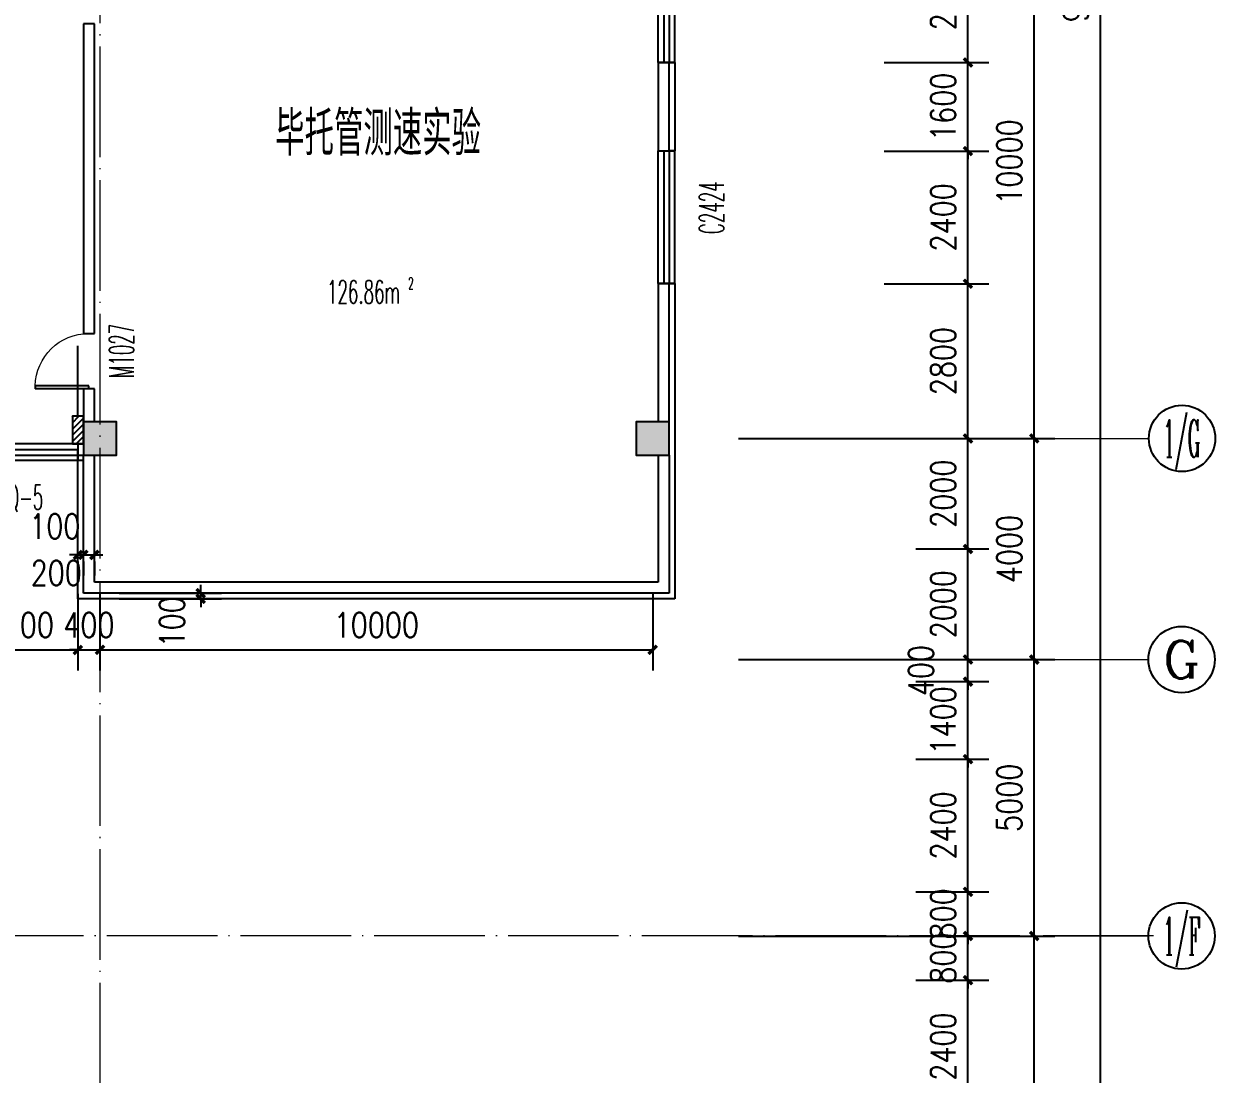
# Model space of a CAD drawing. Extents: x 1417642 to 3570900, y 124798 to 1191112.
# Drawn here: x 1577232 to 1598787, y 422296 to 441296 of the extents above; entities that cross this region are included whole.
import ezdxf
from ezdxf.enums import TextEntityAlignment as Align

# ---------------------------------------------------------------- set-up
doc = ezdxf.new("R2010")
doc.units = 0
doc.header["$LTSCALE"] = 1000
doc.header["$MEASUREMENT"] = 0
doc.linetypes.add('DOTE', pattern=[2.42, 2, -0.2, 0.02, -0.2])
doc.layers.get('0').update_dxf_attribs({"linetype": 'CONTINUOUS'})
doc.layers.get('Defpoints').update_dxf_attribs({"linetype": 'CONTINUOUS'})
for name, color, linetype in [('AXIS', 3, 'CONTINUOUS'), ('AXIS_TEXT', 7, 'CONTINUOUS'), ('colu', 2, 'CONTINUOUS'), ('COLUMN', 9, 'CONTINUOUS'), ('DOTE', 1, 'DOTE'), ('PUB_DIM', 3, 'CONTINUOUS'), ('PUB_HATCH', 8, 'CONTINUOUS'), ('SPACE', 7, 'CONTINUOUS'), ('STAIR', 2, 'CONTINUOUS'), ('SURFACE', 6, 'CONTINUOUS'), ('tiaozheng', 20, 'CONTINUOUS'), ('WALL', 4, 'CONTINUOUS'), ('WINDOW', 2, 'CONTINUOUS'), ('WINDOW_TEXT', 7, 'CONTINUOUS'), ('填充', 252, 'CONTINUOUS'), ('柱填充', 8, 'CONTINUOUS')]:
    doc.layers.add(name, color=color, linetype=linetype)
doc.styles.add('_TCH_AXIS', font='COMPLEX', dxfattribs={"bigfont": 'GBCBIG'})
doc.styles.add('_TCH_SPACE', font='ROMANS', dxfattribs={"width": 0.7, "height": 5, "bigfont": 'Z'})
doc.styles.add('_TCH_WINDOW', font='ROMANS.shx', dxfattribs={"width": 0.7, "height": 400, "bigfont": 'Z.shx'})
doc.styles.add('DIM_FONT', font='SIMPLEX.shx', dxfattribs={"width": 0.8})
doc.dimstyles.new('DIMN150', dxfattribs={"dimscale": 1.5, "dimtxt": 300, "dimasz": 100, "dimexe": 250, "dimexo": 300, "dimgap": 150, "dimtad": 1, "dimdec": 0, "dimzin": 0, "dimdsep": 46, "dimtxsty": 'DIM_FONT', "dimblk": 'ARCHTICK', "dimcen": 0.09, "dimdle": 1.5, "dimclrt": 7, "dimazin": 2, "dimtfac": 1, "dimtdec": 0, "dimtix": 1, "dimtmove": 2, "dimatfit": 3, "dimldrblk": 'ARCHTICK', "dimfxl": 1, "dimtolj": 1, "dimtzin": 0, "dimarcsym": 0})

# ---------------------------------------------------------------- blocks, each defined once
blk = doc.blocks.new('i89')
at = {"layer": '柱填充'}
h = blk.add_hatch(color=256, dxfattribs=at)
h.paths.add_polyline_path([(1555333, 501498), (1555333, 502098), (1554733, 502098), (1554733, 501498)])
h.paths.add_polyline_path([(1525733, 501498), (1525733, 502098), (1525133, 502098), (1525133, 501498)])
h.paths.add_polyline_path([(1517733, 501498), (1517733, 502098), (1517133, 502098), (1517133, 501498)])
h.paths.add_polyline_path([(1509733, 501498), (1509733, 502098), (1509133, 502098), (1509133, 501498)])
h.paths.add_polyline_path([(1501733, 501498), (1501733, 502098), (1501133, 502098), (1501133, 501498)])
h.paths.add_polyline_path([(1498133, 501498), (1498133, 502098), (1497533, 502098), (1497533, 501498)])
h.paths.add_polyline_path([(1498133, 529448), (1498133, 530148), (1497433, 530148), (1497433, 529448)])
h.paths.add_polyline_path([(1498133, 537448), (1498133, 538148), (1497433, 538148), (1497433, 537448)])
h.paths.add_polyline_path([(1541783, 545398), (1541783, 546098), (1541083, 546098), (1541083, 545398)])
h.paths.add_polyline_path([(1565333, 559098), (1565333, 559698), (1564733, 559698), (1564733, 559098)])
h.paths.add_polyline_path([(1565383, 549098), (1565383, 549798), (1564683, 549798), (1564683, 549098)])
h.paths.add_polyline_path([(1565333, 545498), (1565333, 546098), (1564733, 546098), (1564733, 545498)])
h.paths.add_polyline_path([(1565383, 538098), (1564683, 538098), (1564683, 537498), (1565383, 537498)])
h.paths.add_polyline_path([(1565333, 529498), (1565333, 530098), (1564733, 530098), (1564733, 529498)])
h.paths.add_polyline_path([(1565333, 519498), (1565333, 520098), (1564733, 520098), (1564733, 519498)])
h.paths.add_polyline_path([(1565333, 511498), (1565333, 512098), (1564733, 512098), (1564733, 511498)])
h.paths.add_polyline_path([(1565333, 501498), (1565333, 502098), (1564733, 502098), (1564733, 501498)])
h.paths.add_polyline_path([(1555333, 559098), (1555333, 559698), (1554733, 559698), (1554733, 559098)])
h.paths.add_polyline_path([(1555333, 549098), (1555333, 549698), (1554733, 549698), (1554733, 549098)])
h.paths.add_polyline_path([(1555333, 545498), (1555333, 546098), (1554733, 546098), (1554733, 545498)])
h.paths.add_polyline_path([(1555333, 537498), (1555333, 538098), (1554733, 538098), (1554733, 537498)])
h.paths.add_polyline_path([(1555433, 529448), (1555433, 530148), (1554733, 530148), (1554733, 529448)])
h.paths.add_polyline_path([(1555433, 519448), (1555433, 520148), (1554733, 520148), (1554733, 519448)])
h.paths.add_polyline_path([(1555433, 511498), (1555433, 512198), (1554733, 512198), (1554733, 511498)])
h.paths.add_polyline_path([(1551733, 557298), (1551733, 557898), (1551133, 557898), (1551133, 557298)])
h.paths.add_polyline_path([(1551783, 549098), (1551783, 549798), (1551083, 549798), (1551083, 549098)])
h.paths.add_polyline_path([(1551733, 545498), (1551733, 546098), (1551133, 546098), (1551133, 545498)])
h.paths.add_polyline_path([(1551733, 537498), (1551733, 538098), (1551133, 538098), (1551133, 537498)])
h.paths.add_polyline_path([(1551733, 529498), (1551733, 530098), (1551133, 530098), (1551133, 529498)])
h.paths.add_polyline_path([(1551733, 519498), (1551733, 520098), (1551133, 520098), (1551133, 519498)])
h.paths.add_polyline_path([(1551783, 511498), (1551783, 512198), (1551083, 512198), (1551083, 511498)])
h.paths.add_polyline_path([(1551733, 501498), (1551733, 502098), (1551133, 502098), (1551133, 501498)])
h.paths.add_polyline_path([(1541733, 559098), (1541733, 559698), (1541133, 559698), (1541133, 559098)])
h.paths.add_polyline_path([(1541733, 557298), (1541733, 557898), (1541133, 557898), (1541133, 557298)])
h.paths.add_polyline_path([(1541783, 549098), (1541783, 549798), (1541083, 549798), (1541083, 549098)])
h.paths.add_polyline_path([(1541733, 537498), (1541733, 538298), (1541133, 538298), (1541133, 537498)])
h.paths.add_polyline_path([(1541733, 519298), (1541733, 520098), (1541133, 520098), (1541133, 519298)])
h.paths.add_polyline_path([(1541833, 511498), (1541833, 512298), (1541033, 512298), (1541033, 511498)])
h.paths.add_polyline_path([(1541733, 501498), (1541733, 502098), (1541133, 502098), (1541133, 501498)])
h.paths.add_polyline_path([(1533733, 559098), (1533733, 559698), (1533133, 559698), (1533133, 559098)])
h.paths.add_polyline_path([(1533783, 549098), (1533783, 549798), (1533083, 549798), (1533083, 549098)])
h.paths.add_polyline_path([(1533733, 545498), (1533733, 546098), (1533133, 546098), (1533133, 545498)])
h.paths.add_polyline_path([(1533733, 537498), (1533733, 538298), (1533133, 538298), (1533133, 537498)])
h.paths.add_polyline_path([(1533733, 519298), (1533733, 520098), (1533133, 520098), (1533133, 519298)])
h.paths.add_polyline_path([(1533833, 511498), (1533833, 512298), (1533033, 512298), (1533033, 511498)])
h.paths.add_polyline_path([(1533733, 501498), (1533733, 502098), (1533133, 502098), (1533133, 501498)])
h.paths.add_polyline_path([(1525733, 559098), (1525733, 559698), (1525133, 559698), (1525133, 559098)])
h.paths.add_polyline_path([(1525783, 549098), (1525783, 549798), (1525083, 549798), (1525083, 549098)])
h.paths.add_polyline_path([(1525733, 545498), (1525733, 546098), (1525133, 546098), (1525133, 545498)])
h.paths.add_polyline_path([(1525733, 537498), (1525733, 538298), (1525133, 538298), (1525133, 537498)])
h.paths.add_polyline_path([(1525733, 519298), (1525733, 520098), (1525133, 520098), (1525133, 519298)])
h.paths.add_polyline_path([(1525833, 511498), (1525833, 512298), (1525033, 512298), (1525033, 511498)])
h.paths.add_polyline_path([(1517733, 559098), (1517733, 559698), (1517133, 559698), (1517133, 559098)])
h.paths.add_polyline_path([(1517783, 549098), (1517783, 549798), (1517083, 549798), (1517083, 549098)])
h.paths.add_polyline_path([(1517733, 545498), (1517733, 546098), (1517133, 546098), (1517133, 545498)])
h.paths.add_polyline_path([(1517733, 537498), (1517733, 538298), (1517133, 538298), (1517133, 537498)])
h.paths.add_polyline_path([(1517733, 519298), (1517733, 520098), (1517133, 520098), (1517133, 519298)])
h.paths.add_polyline_path([(1517833, 511498), (1517833, 512298), (1517033, 512298), (1517033, 511498)])
h.paths.add_polyline_path([(1509733, 559098), (1509733, 559698), (1509133, 559698), (1509133, 559098)])
h.paths.add_polyline_path([(1509783, 549098), (1509783, 549798), (1509083, 549798), (1509083, 549098)])
h.paths.add_polyline_path([(1509733, 545498), (1509733, 546098), (1509133, 546098), (1509133, 545498)])
h.paths.add_polyline_path([(1509733, 537498), (1509733, 538298), (1509133, 538298), (1509133, 537498)])
h.paths.add_polyline_path([(1509733, 519298), (1509733, 520098), (1509133, 520098), (1509133, 519298)])
h.paths.add_polyline_path([(1509833, 511498), (1509833, 512298), (1509033, 512298), (1509033, 511498)])
h.paths.add_polyline_path([(1509733, 480798), (1509733, 481398), (1509133, 481398), (1509133, 480798)])
h.paths.add_polyline_path([(1501733, 559098), (1501733, 559698), (1501133, 559698), (1501133, 559098)])
h.paths.add_polyline_path([(1501733, 549098), (1501733, 549698), (1501133, 549698), (1501133, 549098)])
h.paths.add_polyline_path([(1501733, 545498), (1501733, 546098), (1501133, 546098), (1501133, 545498)])
h.paths.add_polyline_path([(1501733, 537498), (1501733, 538098), (1501133, 538098), (1501133, 537498)])
h.paths.add_polyline_path([(1501733, 529498), (1501733, 530098), (1501133, 530098), (1501133, 529498)])
h.paths.add_polyline_path([(1501733, 519498), (1501733, 520098), (1501133, 520098), (1501133, 519498)])
h.paths.add_polyline_path([(1501833, 511498), (1501833, 512198), (1501133, 512198), (1501133, 511498)])
h.paths.add_polyline_path([(1501733, 480798), (1501733, 481398), (1501133, 481398), (1501133, 480798)])
h.paths.add_polyline_path([(1498133, 559098), (1498133, 559698), (1497533, 559698), (1497533, 559098)])
h.paths.add_polyline_path([(1498183, 549098), (1498183, 549798), (1497483, 549798), (1497483, 549098)])
h.paths.add_polyline_path([(1498133, 545498), (1498133, 546098), (1497533, 546098), (1497533, 545498)])
h.paths.add_polyline_path([(1498133, 519448), (1498133, 520148), (1497433, 520148), (1497433, 519448)])
h.paths.add_polyline_path([(1498133, 511448), (1498133, 512148), (1497433, 512148), (1497433, 511448)])
h.paths.add_polyline_path([(1498133, 480798), (1498133, 481398), (1497533, 481398), (1497533, 480798)])
h.paths.add_polyline_path([(1488133, 559098), (1488133, 559698), (1487533, 559698), (1487533, 559098)])
h.paths.add_polyline_path([(1488233, 549098), (1488233, 549798), (1487533, 549798), (1487533, 549098)])
h.paths.add_polyline_path([(1488133, 545498), (1488133, 546098), (1487533, 546098), (1487533, 545498)])
h.paths.add_polyline_path([(1488133, 537498), (1488133, 538098), (1487533, 538098), (1487533, 537498)])
h.paths.add_polyline_path([(1488133, 529498), (1488133, 530098), (1487533, 530098), (1487533, 529498)])
h.paths.add_polyline_path([(1488133, 519498), (1488133, 520098), (1487533, 520098), (1487533, 519498)])
h.paths.add_polyline_path([(1488133, 511498), (1488133, 512098), (1487533, 512098), (1487533, 511498)])
h.paths.add_polyline_path([(1488133, 501498), (1488133, 502098), (1487533, 502098), (1487533, 501498)])
h.paths.add_polyline_path([(1488133, 480798), (1488133, 481398), (1487533, 481398), (1487533, 480798)])
h.paths.add_polyline_path([(1498133, 484398), (1498133, 485198), (1497433, 485198), (1497433, 484398)])
h.paths.add_polyline_path([(1498134, 496298), (1498134, 497098), (1497433, 497098), (1497433, 496298)])
h.paths.add_polyline_path([(1487533, 497098), (1487533, 496298), (1488233, 496298), (1488233, 497098)])
h.paths.add_polyline_path([(1487533, 485198), (1487533, 484398), (1488233, 484398), (1488233, 485198)])
h.paths.add_polyline_path([(1509733, 496298), (1509733, 497098), (1509033, 497098), (1509033, 496298)])
h.paths.add_polyline_path([(1509733, 484398), (1509733, 485198), (1509033, 485198), (1509033, 484398)])
at = {"layer": 'colu'}
for points in [[(1555333, 501498), (1555333, 502098), (1554733, 502098), (1554733, 501498)], [(1565333, 501498), (1565333, 502098), (1564733, 502098), (1564733, 501498)]]:
    blk.add_lwpolyline(points, close=True, dxfattribs=at)
blk = doc.blocks.new('_ArchTick')
at = {"color": 0, "linetype": 'ByBlock', "const_width": 0.4}
blk.add_lwpolyline([(-0.5, -0.5), (0.5, 0.5)], dxfattribs=at)
blk = doc.blocks.new('*D1682')
at = {"layer": 'Defpoints', "color": 0}
for p in [(1578310, 432017), (1578510, 432017), (1578510, 431689)]:
    blk.add_point(p, dxfattribs=at)
at = {"layer": 'PUB_DIM', "color": 0, "lineweight": -2}
for p, q in [((1578310, 431689), (1578160, 431689)), ((1578310, 431689), (1578510, 431689)), ((1578310, 431567), (1578310, 431314)), ((1578510, 431689), (1578660, 431689)), ((1578510, 431567), (1578510, 431314))]:
    blk.add_line(p, q, dxfattribs=at)
at = {"layer": 'PUB_DIM', "color": 0, "lineweight": -2, "xscale": 150, "yscale": 150, "zscale": 150}
blk.add_blockref('_ArchTick', (1578310, 431689), dxfattribs=at)
at = {"layer": 'PUB_DIM', "color": 0, "lineweight": -2, "xscale": 150, "yscale": 150, "zscale": 150, "rotation": 180}
blk.add_blockref('_ArchTick', (1578510, 431689), dxfattribs=at)
at = {"layer": 'PUB_DIM', "color": 7, "insert": (1577819, 431361), "char_height": 450, "attachment_point": 5, "style": 'DIM_FONT'}
blk.add_mtext('\\A1;200', dxfattribs=at)
blk = doc.blocks.new('*D1683')
at = {"layer": 'Defpoints', "color": 0}
for p in [(1578210, 432017), (1578310, 432017), (1578310, 431689)]:
    blk.add_point(p, dxfattribs=at)
at = {"layer": 'PUB_DIM', "color": 0, "lineweight": -2}
for p, q in [((1578210, 431689), (1578060, 431689)), ((1578210, 431689), (1578310, 431689)), ((1578210, 431567), (1578210, 431314)), ((1578310, 431689), (1578460, 431689)), ((1578310, 431567), (1578310, 431314))]:
    blk.add_line(p, q, dxfattribs=at)
at = {"layer": 'PUB_DIM', "color": 0, "lineweight": -2, "xscale": 150, "yscale": 150, "zscale": 150}
blk.add_blockref('_ArchTick', (1578210, 431689), dxfattribs=at)
at = {"layer": 'PUB_DIM', "color": 0, "lineweight": -2, "xscale": 150, "yscale": 150, "zscale": 150, "rotation": 180}
blk.add_blockref('_ArchTick', (1578310, 431689), dxfattribs=at)
at = {"layer": 'PUB_DIM', "color": 7, "insert": (1577793, 432206), "char_height": 450, "attachment_point": 5, "style": 'DIM_FONT'}
blk.add_mtext('\\A1;100', dxfattribs=at)
blk = doc.blocks.new('*D1786')
at = {"layer": 'Defpoints', "color": 0}
for p in [(1592924, 423995), (1594315, 423995), (1592924, 421595)]:
    blk.add_point(p, dxfattribs=at)
at = {"layer": 'PUB_DIM', "color": 0, "lineweight": -2}
for p, q in [((1593374, 423995), (1594690, 423995)), ((1594315, 421593), (1594315, 423998)), ((1593374, 421595), (1594690, 421595))]:
    blk.add_line(p, q, dxfattribs=at)
at = {"layer": 'PUB_DIM', "color": 0, "lineweight": -2, "xscale": 150, "yscale": 150, "zscale": 150}
for p, rotation in [((1594315, 423995), 90), ((1594315, 421595), 270)]:
    blk.add_blockref('_ArchTick', p, dxfattribs=dict(at, rotation=rotation))
at = {"layer": 'PUB_DIM', "color": 7, "insert": (1593865, 422795), "char_height": 450, "attachment_point": 5, "rotation": 90, "style": 'DIM_FONT'}
blk.add_mtext('\\A1;2400', dxfattribs=at)
blk = doc.blocks.new('*D1787')
at = {"layer": 'Defpoints', "color": 0}
for p in [(1592924, 424795), (1594315, 424795), (1592924, 423995)]:
    blk.add_point(p, dxfattribs=at)
at = {"layer": 'PUB_DIM', "color": 0, "lineweight": -2}
for p, q in [((1594315, 424795), (1594315, 424945)), ((1593374, 424795), (1594690, 424795)), ((1594315, 423995), (1594315, 424795)), ((1593374, 423995), (1594690, 423995)), ((1594315, 423995), (1594315, 423845))]:
    blk.add_line(p, q, dxfattribs=at)
at = {"layer": 'PUB_DIM', "color": 0, "lineweight": -2, "xscale": 150, "yscale": 150, "zscale": 150}
for p, rotation in [((1594315, 424795), 270), ((1594315, 423995), 90)]:
    blk.add_blockref('_ArchTick', p, dxfattribs=dict(at, rotation=rotation))
at = {"layer": 'PUB_DIM', "color": 7, "insert": (1593865, 424395), "char_height": 450, "attachment_point": 5, "rotation": 90, "style": 'DIM_FONT'}
blk.add_mtext('\\A1;800', dxfattribs=at)
blk = doc.blocks.new('*D1788')
at = {"layer": 'Defpoints', "color": 0}
for p in [(1592924, 425595), (1594315, 425595), (1592924, 424795)]:
    blk.add_point(p, dxfattribs=at)
at = {"layer": 'PUB_DIM', "color": 0, "lineweight": -2}
for p, q in [((1594315, 425595), (1594315, 425745)), ((1593374, 425595), (1594690, 425595)), ((1594315, 424795), (1594315, 425595)), ((1593374, 424795), (1594690, 424795)), ((1594315, 424795), (1594315, 424645))]:
    blk.add_line(p, q, dxfattribs=at)
at = {"layer": 'PUB_DIM', "color": 0, "lineweight": -2, "xscale": 150, "yscale": 150, "zscale": 150}
for p, rotation in [((1594315, 425595), 270), ((1594315, 424795), 90)]:
    blk.add_blockref('_ArchTick', p, dxfattribs=dict(at, rotation=rotation))
at = {"layer": 'PUB_DIM', "color": 7, "insert": (1593865, 425195), "char_height": 450, "attachment_point": 5, "rotation": 90, "style": 'DIM_FONT'}
blk.add_mtext('\\A1;800', dxfattribs=at)
blk = doc.blocks.new('*D1789')
at = {"layer": 'Defpoints', "color": 0}
for p in [(1592924, 427995), (1594315, 427995), (1592924, 425595)]:
    blk.add_point(p, dxfattribs=at)
at = {"layer": 'PUB_DIM', "color": 0, "lineweight": -2}
for p, q in [((1593374, 427995), (1594690, 427995)), ((1594315, 425593), (1594315, 427998)), ((1593374, 425595), (1594690, 425595))]:
    blk.add_line(p, q, dxfattribs=at)
at = {"layer": 'PUB_DIM', "color": 0, "lineweight": -2, "xscale": 150, "yscale": 150, "zscale": 150}
for p, rotation in [((1594315, 427995), 90), ((1594315, 425595), 270)]:
    blk.add_blockref('_ArchTick', p, dxfattribs=dict(at, rotation=rotation))
at = {"layer": 'PUB_DIM', "color": 7, "insert": (1593865, 426795), "char_height": 450, "attachment_point": 5, "rotation": 90, "style": 'DIM_FONT'}
blk.add_mtext('\\A1;2400', dxfattribs=at)
blk = doc.blocks.new('*D1790')
at = {"layer": 'Defpoints', "color": 0}
for p in [(1592924, 429396), (1594315, 429396), (1592924, 427995)]:
    blk.add_point(p, dxfattribs=at)
at = {"layer": 'PUB_DIM', "color": 0, "lineweight": -2}
for p, q in [((1593374, 429396), (1594690, 429396)), ((1594315, 429396), (1594315, 429546)), ((1594315, 427995), (1594315, 429396)), ((1593374, 427995), (1594690, 427995)), ((1594315, 427995), (1594315, 427845))]:
    blk.add_line(p, q, dxfattribs=at)
at = {"layer": 'PUB_DIM', "color": 0, "lineweight": -2, "xscale": 150, "yscale": 150, "zscale": 150}
for p, rotation in [((1594315, 429396), 270), ((1594315, 427995), 90)]:
    blk.add_blockref('_ArchTick', p, dxfattribs=dict(at, rotation=rotation))
at = {"layer": 'PUB_DIM', "color": 7, "insert": (1593865, 428696), "char_height": 450, "attachment_point": 5, "rotation": 90, "style": 'DIM_FONT'}
blk.add_mtext('\\A1;1400', dxfattribs=at)
blk = doc.blocks.new('*D1791')
at = {"layer": 'Defpoints', "color": 0}
for p in [(1592924, 429795), (1594315, 429795), (1592924, 429396)]:
    blk.add_point(p, dxfattribs=at)
at = {"layer": 'PUB_DIM', "color": 0, "lineweight": -2}
for p, q in [((1594315, 429795), (1594315, 429945)), ((1593374, 429795), (1594690, 429795)), ((1594315, 429396), (1594315, 429795)), ((1593374, 429396), (1594690, 429396)), ((1594315, 429396), (1594315, 429246))]:
    blk.add_line(p, q, dxfattribs=at)
at = {"layer": 'PUB_DIM', "color": 0, "lineweight": -2, "xscale": 150, "yscale": 150, "zscale": 150}
for p, rotation in [((1594315, 429795), 270), ((1594315, 429396), 90)]:
    blk.add_blockref('_ArchTick', p, dxfattribs=dict(at, rotation=rotation))
at = {"layer": 'PUB_DIM', "color": 7, "insert": (1593464, 429596), "char_height": 450, "attachment_point": 5, "rotation": 90, "style": 'DIM_FONT'}
blk.add_mtext('\\A1;400', dxfattribs=at)
blk = doc.blocks.new('*D1792')
at = {"layer": 'Defpoints', "color": 0}
for p in [(1592924, 431796), (1594315, 431796), (1592924, 429795)]:
    blk.add_point(p, dxfattribs=at)
at = {"layer": 'PUB_DIM', "color": 0, "lineweight": -2}
for p, q in [((1593374, 431796), (1594690, 431796)), ((1594315, 429793), (1594315, 431798)), ((1593374, 429795), (1594690, 429795))]:
    blk.add_line(p, q, dxfattribs=at)
at = {"layer": 'PUB_DIM', "color": 0, "lineweight": -2, "xscale": 150, "yscale": 150, "zscale": 150}
for p, rotation in [((1594315, 431796), 90), ((1594315, 429795), 270)]:
    blk.add_blockref('_ArchTick', p, dxfattribs=dict(at, rotation=rotation))
at = {"layer": 'PUB_DIM', "color": 7, "insert": (1593865, 430796), "char_height": 450, "attachment_point": 5, "rotation": 90, "style": 'DIM_FONT'}
blk.add_mtext('\\A1;2000', dxfattribs=at)
blk = doc.blocks.new('*D1793')
at = {"layer": 'Defpoints', "color": 0}
for p in [(1592924, 433796), (1594315, 433796), (1592924, 431796)]:
    blk.add_point(p, dxfattribs=at)
at = {"layer": 'PUB_DIM', "color": 0, "lineweight": -2}
for p, q in [((1593374, 433796), (1594690, 433796)), ((1594315, 431794), (1594315, 433798)), ((1593374, 431796), (1594690, 431796))]:
    blk.add_line(p, q, dxfattribs=at)
at = {"layer": 'PUB_DIM', "color": 0, "lineweight": -2, "xscale": 150, "yscale": 150, "zscale": 150}
for p, rotation in [((1594315, 433796), 90), ((1594315, 431796), 270)]:
    blk.add_blockref('_ArchTick', p, dxfattribs=dict(at, rotation=rotation))
at = {"layer": 'PUB_DIM', "color": 7, "insert": (1593865, 432796), "char_height": 450, "attachment_point": 5, "rotation": 90, "style": 'DIM_FONT'}
blk.add_mtext('\\A1;2000', dxfattribs=at)
blk = doc.blocks.new('*D1794')
at = {"layer": 'Defpoints', "color": 0}
for p in [(1592349, 436595), (1594315, 436595), (1592349, 433795)]:
    blk.add_point(p, dxfattribs=at)
at = {"layer": 'PUB_DIM', "color": 0, "lineweight": -2}
for p, q in [((1592799, 436595), (1594690, 436595)), ((1594315, 433793), (1594315, 436598)), ((1592799, 433795), (1594690, 433795))]:
    blk.add_line(p, q, dxfattribs=at)
at = {"layer": 'PUB_DIM', "color": 0, "lineweight": -2, "xscale": 150, "yscale": 150, "zscale": 150}
for p, rotation in [((1594315, 436595), 90), ((1594315, 433795), 270)]:
    blk.add_blockref('_ArchTick', p, dxfattribs=dict(at, rotation=rotation))
at = {"layer": 'PUB_DIM', "color": 7, "insert": (1593865, 435195), "char_height": 450, "attachment_point": 5, "rotation": 90, "style": 'DIM_FONT'}
blk.add_mtext('\\A1;2800', dxfattribs=at)
blk = doc.blocks.new('*D1795')
at = {"layer": 'Defpoints', "color": 0}
for p in [(1592349, 438995), (1594315, 438995), (1592349, 436595)]:
    blk.add_point(p, dxfattribs=at)
at = {"layer": 'PUB_DIM', "color": 0, "lineweight": -2}
for p, q in [((1592799, 438995), (1594690, 438995)), ((1594315, 436593), (1594315, 438998)), ((1592799, 436595), (1594690, 436595))]:
    blk.add_line(p, q, dxfattribs=at)
at = {"layer": 'PUB_DIM', "color": 0, "lineweight": -2, "xscale": 150, "yscale": 150, "zscale": 150}
for p, rotation in [((1594315, 438995), 90), ((1594315, 436595), 270)]:
    blk.add_blockref('_ArchTick', p, dxfattribs=dict(at, rotation=rotation))
at = {"layer": 'PUB_DIM', "color": 7, "insert": (1593865, 437795), "char_height": 450, "attachment_point": 5, "rotation": 90, "style": 'DIM_FONT'}
blk.add_mtext('\\A1;2400', dxfattribs=at)
blk = doc.blocks.new('*D1796')
at = {"layer": 'Defpoints', "color": 0}
for p in [(1592349, 440595), (1594315, 440595), (1592349, 438995)]:
    blk.add_point(p, dxfattribs=at)
at = {"layer": 'PUB_DIM', "color": 0, "lineweight": -2}
for p, q in [((1592799, 440595), (1594690, 440595)), ((1594315, 440595), (1594315, 440745)), ((1594315, 438995), (1594315, 440595)), ((1592799, 438995), (1594690, 438995)), ((1594315, 438995), (1594315, 438845))]:
    blk.add_line(p, q, dxfattribs=at)
at = {"layer": 'PUB_DIM', "color": 0, "lineweight": -2, "xscale": 150, "yscale": 150, "zscale": 150}
for p, rotation in [((1594315, 440595), 270), ((1594315, 438995), 90)]:
    blk.add_blockref('_ArchTick', p, dxfattribs=dict(at, rotation=rotation))
at = {"layer": 'PUB_DIM', "color": 7, "insert": (1593865, 439795), "char_height": 450, "attachment_point": 5, "rotation": 90, "style": 'DIM_FONT'}
blk.add_mtext('\\A1;1600', dxfattribs=at)
blk = doc.blocks.new('*D1797')
at = {"layer": 'Defpoints', "color": 0}
for p in [(1592349, 442995), (1594315, 442995), (1592349, 440595)]:
    blk.add_point(p, dxfattribs=at)
at = {"layer": 'PUB_DIM', "color": 0, "lineweight": -2}
for p, q in [((1592799, 442995), (1594690, 442995)), ((1594315, 440593), (1594315, 442998)), ((1592799, 440595), (1594690, 440595))]:
    blk.add_line(p, q, dxfattribs=at)
at = {"layer": 'PUB_DIM', "color": 0, "lineweight": -2, "xscale": 150, "yscale": 150, "zscale": 150}
for p, rotation in [((1594315, 442995), 90), ((1594315, 440595), 270)]:
    blk.add_blockref('_ArchTick', p, dxfattribs=dict(at, rotation=rotation))
at = {"layer": 'PUB_DIM', "color": 7, "insert": (1593865, 441795), "char_height": 450, "attachment_point": 5, "rotation": 90, "style": 'DIM_FONT'}
blk.add_mtext('\\A1;2400', dxfattribs=at)
blk = doc.blocks.new('*D1814')
at = {"layer": 'Defpoints', "color": 0}
for p in [(1594007, 491395), (1596715, 491395), (1594007, 392795)]:
    blk.add_point(p, dxfattribs=at)
at = {"layer": 'PUB_DIM', "color": 0, "lineweight": -2}
for p, q in [((1594457, 491395), (1597090, 491395)), ((1596715, 392793), (1596715, 491398)), ((1594457, 392795), (1597090, 392795))]:
    blk.add_line(p, q, dxfattribs=at)
at = {"layer": 'PUB_DIM', "color": 0, "lineweight": -2, "xscale": 150, "yscale": 150, "zscale": 150}
for p, rotation in [((1596715, 491395), 90), ((1596715, 392795), 270)]:
    blk.add_blockref('_ArchTick', p, dxfattribs=dict(at, rotation=rotation))
at = {"layer": 'PUB_DIM', "color": 7, "insert": (1596265, 442095), "char_height": 450, "attachment_point": 5, "rotation": 90, "style": 'DIM_FONT'}
blk.add_mtext('\\A1;98600', dxfattribs=at)
blk = doc.blocks.new('*D1821')
at = {"layer": 'AXIS', "color": 0, "lineweight": -2}
for p, q in [((1590165, 443796), (1595889, 443796)), ((1595514, 433793), (1595514, 443798)), ((1590165, 433796), (1595889, 433796))]:
    blk.add_line(p, q, dxfattribs=at)
at = {"layer": 'Defpoints', "color": 0}
for p in [(1589715, 443796), (1595514, 443796), (1589715, 433796)]:
    blk.add_point(p, dxfattribs=at)
at = {"layer": 'AXIS', "color": 0, "lineweight": -2, "xscale": 150, "yscale": 150, "zscale": 150}
for p, rotation in [((1595514, 443796), 90), ((1595514, 433796), 270)]:
    blk.add_blockref('_ArchTick', p, dxfattribs=dict(at, rotation=rotation))
at = {"layer": 'AXIS', "color": 7, "insert": (1595064, 438796), "char_height": 450, "attachment_point": 5, "rotation": 90, "style": 'DIM_FONT'}
blk.add_mtext('\\A1;10000', dxfattribs=at)
blk = doc.blocks.new('*D1822')
at = {"layer": 'AXIS', "color": 0, "lineweight": -2}
for p, q in [((1590165, 433796), (1595889, 433796)), ((1595514, 429793), (1595514, 433798)), ((1590165, 429795), (1595889, 429795))]:
    blk.add_line(p, q, dxfattribs=at)
at = {"layer": 'Defpoints', "color": 0}
for p in [(1589715, 433796), (1595514, 433796), (1589715, 429795)]:
    blk.add_point(p, dxfattribs=at)
at = {"layer": 'AXIS', "color": 0, "lineweight": -2, "xscale": 150, "yscale": 150, "zscale": 150}
for p, rotation in [((1595514, 433796), 90), ((1595514, 429795), 270)]:
    blk.add_blockref('_ArchTick', p, dxfattribs=dict(at, rotation=rotation))
at = {"layer": 'AXIS', "color": 7, "insert": (1595064, 431796), "char_height": 450, "attachment_point": 5, "rotation": 90, "style": 'DIM_FONT'}
blk.add_mtext('\\A1;4000', dxfattribs=at)
blk = doc.blocks.new('*D1823')
at = {"layer": 'AXIS', "color": 0, "lineweight": -2}
for p, q in [((1590165, 429795), (1595889, 429795)), ((1595514, 424793), (1595514, 429798)), ((1590165, 424795), (1595889, 424795))]:
    blk.add_line(p, q, dxfattribs=at)
at = {"layer": 'Defpoints', "color": 0}
for p in [(1589715, 429795), (1595514, 429795), (1589715, 424795)]:
    blk.add_point(p, dxfattribs=at)
at = {"layer": 'AXIS', "color": 0, "lineweight": -2, "xscale": 150, "yscale": 150, "zscale": 150}
for p, rotation in [((1595514, 429795), 90), ((1595514, 424795), 270)]:
    blk.add_blockref('_ArchTick', p, dxfattribs=dict(at, rotation=rotation))
at = {"layer": 'AXIS', "color": 7, "insert": (1595064, 427295), "char_height": 450, "attachment_point": 5, "rotation": 90, "style": 'DIM_FONT'}
blk.add_mtext('\\A1;5000', dxfattribs=at)
blk = doc.blocks.new('*D1824')
at = {"layer": 'AXIS', "color": 0, "lineweight": -2}
for p, q in [((1590165, 424795), (1595889, 424795)), ((1595514, 416793), (1595514, 424798)), ((1590165, 416795), (1595889, 416795))]:
    blk.add_line(p, q, dxfattribs=at)
at = {"layer": 'Defpoints', "color": 0}
for p in [(1589715, 424795), (1595514, 424795), (1589715, 416795)]:
    blk.add_point(p, dxfattribs=at)
at = {"layer": 'AXIS', "color": 0, "lineweight": -2, "xscale": 150, "yscale": 150, "zscale": 150}
for p, rotation in [((1595514, 424795), 90), ((1595514, 416795), 270)]:
    blk.add_blockref('_ArchTick', p, dxfattribs=dict(at, rotation=rotation))
at = {"layer": 'AXIS', "color": 7, "insert": (1595064, 420795), "char_height": 450, "attachment_point": 5, "rotation": 90, "style": 'DIM_FONT'}
blk.add_mtext('\\A1;8000', dxfattribs=at)
blk = doc.blocks.new('*D1887')
at = {"layer": 'Defpoints', "color": 0}
for p in [(1578510, 430996), (1578510, 430896), (1580432, 430996)]:
    blk.add_point(p, dxfattribs=at)
at = {"layer": 'PUB_DIM', "color": 0, "lineweight": -2}
for p, q in [((1580432, 430996), (1580432, 431146)), ((1578960, 430996), (1580807, 430996)), ((1578960, 430896), (1580807, 430896)), ((1580432, 430896), (1580432, 430996)), ((1580432, 430896), (1580432, 430746))]:
    blk.add_line(p, q, dxfattribs=at)
at = {"layer": 'PUB_DIM', "color": 0, "lineweight": -2, "xscale": 150, "yscale": 150, "zscale": 150}
for p, rotation in [((1580432, 430996), 270), ((1580432, 430896), 90)]:
    blk.add_blockref('_ArchTick', p, dxfattribs=dict(at, rotation=rotation))
at = {"layer": 'PUB_DIM', "color": 7, "insert": (1579914, 430478), "char_height": 450, "attachment_point": 5, "rotation": 90, "style": 'DIM_FONT'}
blk.add_mtext('\\A1;100', dxfattribs=at)
blk = doc.blocks.new('*D2341')
at = {"layer": 'Defpoints', "color": 0}
for p in [(1576110, 431433), (1578210, 431433), (1578210, 429970)]:
    blk.add_point(p, dxfattribs=at)
at = {"layer": 'PUB_DIM', "color": 0, "lineweight": -2}
for p, q in [((1576110, 430983), (1576110, 429595)), ((1578210, 430983), (1578210, 429595)), ((1576108, 429970), (1578213, 429970))]:
    blk.add_line(p, q, dxfattribs=at)
at = {"layer": 'PUB_DIM', "color": 0, "lineweight": -2, "xscale": 150, "yscale": 150, "zscale": 150, "rotation": 180}
blk.add_blockref('_ArchTick', (1576110, 429970), dxfattribs=at)
at = {"layer": 'PUB_DIM', "color": 0, "lineweight": -2, "xscale": 150, "yscale": 150, "zscale": 150}
blk.add_blockref('_ArchTick', (1578210, 429970), dxfattribs=at)
at = {"layer": 'PUB_DIM', "color": 7, "insert": (1577160, 430420), "char_height": 450, "attachment_point": 5, "style": 'DIM_FONT'}
blk.add_mtext('\\A1;2100', dxfattribs=at)
blk = doc.blocks.new('*D2342')
at = {"layer": 'Defpoints', "color": 0}
for p in [(1578210, 431433), (1578610, 431433), (1578610, 429970)]:
    blk.add_point(p, dxfattribs=at)
at = {"layer": 'PUB_DIM', "color": 0, "lineweight": -2}
for p, q in [((1578210, 430983), (1578210, 429595)), ((1578610, 430983), (1578610, 429595)), ((1578210, 429970), (1578060, 429970)), ((1578210, 429970), (1578610, 429970)), ((1578610, 429970), (1578760, 429970))]:
    blk.add_line(p, q, dxfattribs=at)
at = {"layer": 'PUB_DIM', "color": 0, "lineweight": -2, "xscale": 150, "yscale": 150, "zscale": 150}
blk.add_blockref('_ArchTick', (1578210, 429970), dxfattribs=at)
at = {"layer": 'PUB_DIM', "color": 0, "lineweight": -2, "xscale": 150, "yscale": 150, "zscale": 150, "rotation": 180}
blk.add_blockref('_ArchTick', (1578610, 429970), dxfattribs=at)
at = {"layer": 'PUB_DIM', "color": 7, "insert": (1578410, 430420), "char_height": 450, "attachment_point": 5, "style": 'DIM_FONT'}
blk.add_mtext('\\A1;400', dxfattribs=at)
blk = doc.blocks.new('*D2343')
at = {"layer": 'Defpoints', "color": 0}
for p in [(1578610, 431433), (1588610, 431433), (1588610, 429970)]:
    blk.add_point(p, dxfattribs=at)
at = {"layer": 'PUB_DIM', "color": 0, "lineweight": -2}
for p, q in [((1578610, 430983), (1578610, 429595)), ((1588610, 430983), (1588610, 429595)), ((1578608, 429970), (1588613, 429970))]:
    blk.add_line(p, q, dxfattribs=at)
at = {"layer": 'PUB_DIM', "color": 0, "lineweight": -2, "xscale": 150, "yscale": 150, "zscale": 150, "rotation": 180}
blk.add_blockref('_ArchTick', (1578610, 429970), dxfattribs=at)
at = {"layer": 'PUB_DIM', "color": 0, "lineweight": -2, "xscale": 150, "yscale": 150, "zscale": 150}
blk.add_blockref('_ArchTick', (1588610, 429970), dxfattribs=at)
at = {"layer": 'PUB_DIM', "color": 7, "insert": (1583610, 430420), "char_height": 450, "attachment_point": 5, "style": 'DIM_FONT'}
blk.add_mtext('\\A1;10000', dxfattribs=at)
blk = doc.blocks.new('$TCHSYS$WIN2D')
for p, q in [((-0.5, 0.5), (0.5, 0.5)), ((-0.5, 0.5), (-0.5, -0.5)), ((0.5, 0.5), (0.5, -0.5)), ((0.5, 0.1667), (-0.5, 0.1667)), ((0.5, -0.1667), (-0.5, -0.1667)), ((-0.5, -0.5), (0.5, -0.5))]:
    blk.add_line(p, q)
blk = doc.blocks.new('_FZH')
blk.add_lwpolyline([(-0.5, -0.5), (0.5, -0.5), (0.5, 0.5), (-0.5, 0.5)], close=True)
at = {"layer": 'PUB_HATCH'}
blk.add_solid([(-0.5, -0.5), (0.5, -0.5), (-0.5, 0.5), (0.5, 0.5)], dxfattribs=at)
blk = doc.blocks.new('$DorLib2D$00000001')
for p, q in [((0.45, 0.975), (0.5, 0.975)), ((0.45, 0), (0.45, 0.975)), ((0.5, 0), (0.5, 0.975)), ((0.5, 0), (0.45, 0))]:
    blk.add_line(p, q)
at = {"lineweight": 13}
blk.add_arc((0.475, 0), 0.975, 91.4693, 180, dxfattribs=at)

msp = doc.modelspace()

# ---------------------------------------------------------------- hatches: boundary and pattern name
at = {"layer": 'STAIR'}
h = msp.add_hatch(dxfattribs=at)
h.set_pattern_fill('ANSI31', color=256, scale=50)
h.set_pattern_definition([(45, (55039.72, -46161.34), (-56.1266008, 56.1266008), [])])
h.paths.add_polyline_path([(1578110.3, 433695.8), (1578310.3, 433695.8), (1578310.3, 434195.8), (1578110.3, 434195.8)])

# ---------------------------------------------------------------- linework, layer by layer
at = {"layer": 'AXIS', "lineweight": 0}
for p, q in [((1592462.6, 433795.6), (1597587.2, 433795.6)), ((1592456.1, 429795.5), (1597580.8, 429795.5)), ((1592456.1, 424795.5), (1597580.8, 424795.5))]:
    msp.add_line(p, q, dxfattribs=at)
at = {"layer": 'AXIS'}
for centre in [(1598187.2, 433795.6), (1598180.8, 429795.5), (1598180.8, 424795.5)]:
    msp.add_circle(centre, 600, dxfattribs=at)
at = {"layer": 'DOTE', "lineweight": 0}
for points in [[(1578610.3, 496546.8), (1578610.3, 385594.9)], [(1597673.8, 424795.5), (1501410.3, 424795.5)]]:
    msp.add_lwpolyline(points, dxfattribs=at)
at = {"layer": 'STAIR'}
msp.add_line((1578210.3, 434195.8), (1578210.3, 435472.7), dxfattribs=at)
msp.add_lwpolyline([(1578110.3, 433695.8), (1578310.3, 433695.8), (1578310.3, 434195.8), (1578110.3, 434195.8), (1578110.3, 433695.8)], dxfattribs=at)
at = {"layer": 'SURFACE'}
for p, q in [((1589010.3, 440595.5), (1588910.3, 440595.5)), ((1589010.3, 440595.5), (1589010.3, 438995.5)), ((1589010.3, 438995.5), (1588910.3, 438995.5)), ((1589010.3, 436595.5), (1588910.3, 436595.5)), ((1589010.3, 436595.5), (1589010.3, 433595.8)), ((1589010.3, 433795.8), (1589010.3, 430895.8)), ((1578210.3, 430895.8), (1578210.3, 433595.8)), ((1578210.3, 433395.8), (1578210.3, 433495.8)), ((1578310.3, 433395.8), (1578210.3, 433395.8)), ((1589010.3, 430895.8), (1578210.3, 430895.8))]:
    msp.add_line(p, q, dxfattribs=at)
at = {"layer": 'WALL'}
for p, q in [((1578510.3, 441295.8), (1578310.3, 441295.8)), ((1578310.3, 441295.8), (1578310.3, 435695.8)), ((1578510.3, 435695.8), (1578510.3, 441295.8)), ((1588710.3, 440595.5), (1588710.3, 438995.5)), ((1588910.3, 440595.5), (1588710.3, 440595.5)), ((1588910.3, 438995.5), (1588910.3, 440595.5)), ((1588710.3, 438995.5), (1588910.3, 438995.5)), ((1588910.3, 436595.5), (1588710.3, 436595.5)), ((1588710.3, 436595.5), (1588710.3, 434095.8)), ((1588910.3, 434095.8), (1588910.3, 436595.5)), ((1578310.3, 435695.8), (1578510.3, 435695.8)), ((1578510.3, 434695.8), (1578310.3, 434695.8)), ((1578310.3, 434695.8), (1578310.3, 434095.8)), ((1578510.3, 434095.8), (1578510.3, 434695.8)), ((1578310.3, 433695.8), (1578210.3, 433695.8)), ((1578210.3, 433695.8), (1578210.3, 433495.8)), ((1578210.3, 433495.8), (1578310.3, 433495.8)), ((1578310.3, 430995.8), (1578310.3, 433495.8)), ((1578510.3, 431195.8), (1578510.3, 433495.8)), ((1588710.3, 433495.8), (1588710.3, 431195.8)), ((1588910.3, 433495.8), (1588910.3, 430995.8)), ((1588710.3, 431195.8), (1578510.3, 431195.8)), ((1588910.3, 430995.8), (1578310.3, 430995.8))]:
    msp.add_line(p, q, dxfattribs=at)

# ---------------------------------------------------------------- block references
at = {"layer": 'COLUMN', "lineweight": 0, "xscale": 600, "yscale": 600, "zscale": 600}
for p in [(1578610.3, 433795.8), (1588610.3, 433795.8)]:
    msp.add_blockref('_FZH', p, dxfattribs=at)
at = {"layer": 'tiaozheng'}
msp.add_blockref('i89', (23577.2, -68002.8), dxfattribs=at)
at = {"layer": 'WINDOW', "color": 2}
ref = msp.add_blockref('$TCHSYS$WIN2D', (1588860.3, 441795.5), dxfattribs=dict(at, xscale=-2400, yscale=-300, zscale=-2400, rotation=270))
ref.add_attrib('A', 'C2424', (1589911.4, 441491.4), dxfattribs={"layer": 'WINDOW_TEXT', "color": 2, "height": 446.25, "rotation": 90, "style": '_TCH_WINDOW', "width": 0.494118})
ref = msp.add_blockref('$TCHSYS$WIN2D', (1588860.3, 437795.5), dxfattribs=dict(at, xscale=-2400, yscale=-300, zscale=-2400, rotation=270))
ref.add_attrib('A', 'C2424', (1589899.8, 437491.4), dxfattribs={"layer": 'WINDOW_TEXT', "color": 2, "height": 446.25, "rotation": 90, "style": '_TCH_WINDOW', "width": 0.494118})
at = {"layer": 'WINDOW', "lineweight": 0}
ref = msp.add_blockref('$DorLib2D$00000001', (1578410.3, 435195.8), dxfattribs=dict(at, xscale=-1000, yscale=1000, zscale=-1000, rotation=90))
ref.add_attrib('A', 'M1027', (1579222.8, 434886.2), dxfattribs={"layer": 'WINDOW_TEXT', "lineweight": 0, "height": 446.25, "rotation": 90, "style": '_TCH_WINDOW', "width": 0.494118})
at = {"layer": 'WINDOW', "color": 2}
ref = msp.add_blockref('$TCHSYS$WIN2D', (1577160.3, 433545.8), dxfattribs=dict(at, xscale=2100, yscale=-300, zscale=2100, rotation=180))
ref.add_attrib('A', 'MQ-5', (1576714, 432507.8), dxfattribs={"layer": 'WINDOW_TEXT', "color": 2, "height": 446.25, "style": '_TCH_WINDOW', "width": 0.494118})

# ---------------------------------------------------------------- texts
at = {"layer": 'AXIS_TEXT', "style": '_TCH_AXIS'}
for s, height, width, p, p2 in [('1/G', 678.82, 0.381818, (1597847.8, 433456.2), (1598526.6, 433456.2)), ('G', 678.8, 1.166667, (1597841.3, 429456), (1598520.2, 429456)), ('1/F', 678.82, 0.396226, (1597841.3, 424456), (1598520.2, 424456))]:
    msp.add_text(s, height=height, dxfattribs=dict(at, width=width)).set_placement(p, p2, align=Align.FIT)
at = {"layer": 'SPACE', "style": '_TCH_SPACE', "width": 0.525}
for s, height, p in [('2', 210, (1584188.6, 436498.1)), ('126.86m', 420, (1582718.6, 436235.6))]:
    msp.add_text(s, height=height, dxfattribs=at).set_placement(p)
at = {"layer": '填充', "insert": (1581012.5, 439712.8), "char_height": 800, "width": 5691.759, "attachment_point": 1, "style": '_TCH_WINDOW'}
msp.add_mtext('{\\C2;  毕托管测速实验}', dxfattribs=at)

# ---------------------------------------------------------------- dimensions: what is measured, and where the dimension line sits
at = {"layer": 'AXIS'}
for p1, p2, picture, middle in [((1589715.4, 433795.6), (1589715.4, 443795.6), '*D1821', (1595064.4, 438795.6)), ((1589715.4, 429795.5), (1589715.4, 433795.6), '*D1822', (1595064.4, 431795.5)), ((1589715.4, 424795.5), (1589715.4, 429795.5), '*D1823', (1595064.4, 427295.5)), ((1589715.4, 416795.5), (1589715.4, 424795.5), '*D1824', (1595064.4, 420795.5))]:
    dim = msp.add_aligned_dim(p1=p1, p2=p2, distance=-5799, dimstyle='DIMN150', dxfattribs=at)
    dim.commit()
    dim.dimension.update_dxf_attribs({"geometry": picture, "text_midpoint": middle})
at = {"layer": 'PUB_DIM'}
for p1, p2, distance, picture, middle in [((1594007.4, 392795.5), (1594007.4, 491395.5), -2707.3, '*D1814', (1596264.8, 442095.5)), ((1592348.6, 440595.5), (1592348.6, 442995.5), -1966.2, '*D1797', (1593864.8, 441795.5)), ((1592348.6, 438995.5), (1592348.6, 440595.5), -1966.2, '*D1796', (1593864.8, 439795.5)), ((1592348.6, 436595.5), (1592348.6, 438995.5), -1966.2, '*D1795', (1593864.8, 437795.5)), ((1592348.6, 433795.5), (1592348.6, 436595.5), -1966.2, '*D1794', (1593864.8, 435195.5)), ((1592923.9, 431795.8), (1592923.9, 433795.8), -1390.9, '*D1793', (1593864.8, 432795.8)), ((1592923.9, 429795.5), (1592923.9, 431795.8), -1390.9, '*D1792', (1593864.8, 430795.6)), ((1576110.3, 431433), (1578210.3, 431433), -1462.5, '*D2341', (1577160.3, 430420.5)), ((1578210.3, 431433), (1578610.3, 431433), -1462.5, '*D2342', (1578410.3, 430420.5)), ((1578610.3, 431433), (1588610.3, 431433), -1462.5, '*D2343', (1583610.3, 430420.5)), ((1592923.9, 427995.4), (1592923.9, 429395.8), -1390.9, '*D1790', (1593864.8, 428695.6)), ((1592923.9, 425595.4), (1592923.9, 427995.4), -1390.9, '*D1789', (1593864.8, 426795.4)), ((1592923.9, 424795.4), (1592923.9, 425595.4), -1390.9, '*D1788', (1593864.8, 425195.4)), ((1592923.9, 423995.5), (1592923.9, 424795.4), -1390.9, '*D1787', (1593864.8, 424395.4)), ((1592923.9, 421595.5), (1592923.9, 423995.5), -1390.9, '*D1786', (1593864.8, 422795.5))]:
    dim = msp.add_aligned_dim(p1=p1, p2=p2, distance=distance, dimstyle='DIMN150', dxfattribs=at)
    dim.commit()
    dim.dimension.update_dxf_attribs({"geometry": picture, "text_midpoint": middle})
for base, p1, p2, angle, picture, middle in [((1578310.3, 431688.9), (1578210.3, 432016.7), (1578310.3, 432016.7), 360, '*D1683', (1577792.5, 432206.4)), ((1578510.3, 431688.9), (1578310.3, 432016.7), (1578510.3, 432016.7), 360, '*D1682', (1577819.2, 431361.1)), ((1580431.5, 430995.8), (1578510.3, 430895.8), (1578510.3, 430995.8), 90, '*D1887', (1579914, 430478.1)), ((1594314.8, 429795.5), (1592923.9, 429395.8), (1592923.9, 429795.5), 90, '*D1791', (1593463.5, 429595.6))]:
    dim = msp.add_linear_dim(base=base, p1=p1, p2=p2, angle=angle, dimstyle='DIMN150', dxfattribs=at)
    dim.commit()
    dim.dimension.update_dxf_attribs({"geometry": picture, "text_midpoint": middle, "dimtype": 129})

doc.saveas('drawing.dxf')
